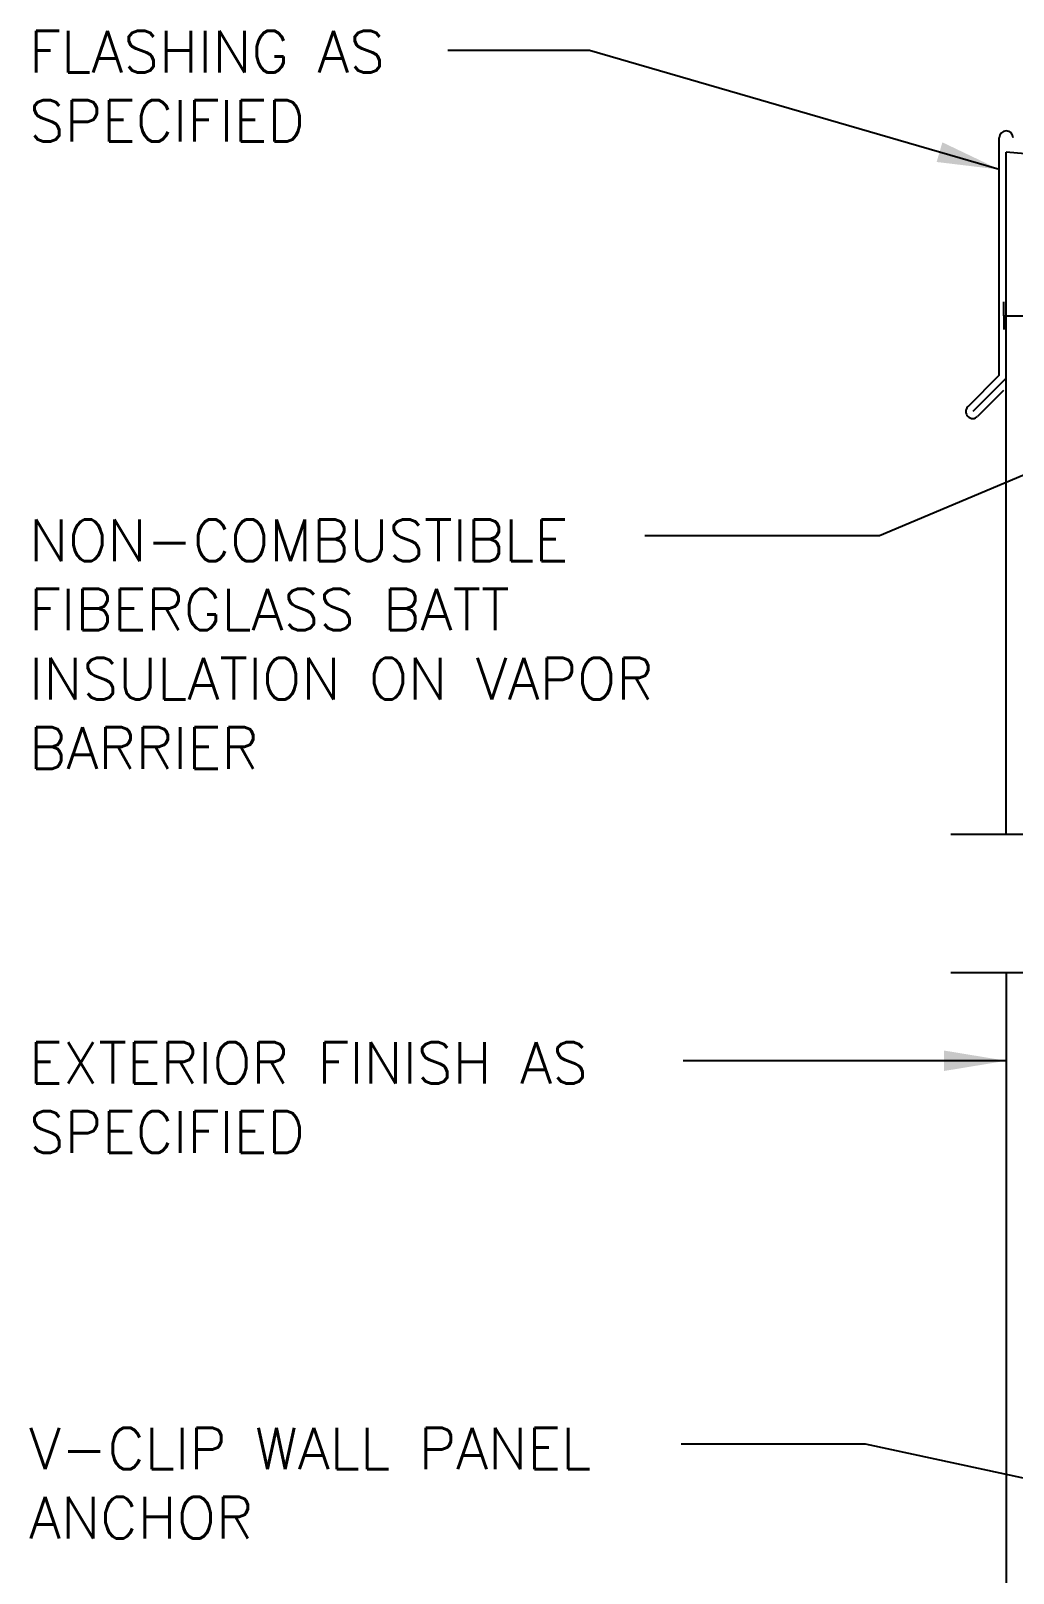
# Model space of a CAD drawing. Header units: inches. Extents: x 75 to 204, y 129 to 204.
# Drawn here: x 152.53 to 170.27, y 176.13 to 203.98 of the extents above; entities that cross this region are included whole.
import ezdxf

# ---------------------------------------------------------------- set-up
doc = ezdxf.new("R2010")
doc.units = ezdxf.units.IN
doc.header["$LTSCALE"] = 0.5
doc.header["$MEASUREMENT"] = 0
for name, color, linetype in [('HATCH', 12, 'Continuous'), ('LINE9', 9, 'Continuous'), ('TEXT', 4, 'Continuous')]:
    doc.layers.add(name, color=color, linetype=linetype)
doc.styles.add('DIM', font='romans.shx', dxfattribs={"width": 0.7})
doc.styles.add('ROMANS', font='romans.shx', dxfattribs={"height": 0.75})
doc.dimstyles.new('ext_12', dxfattribs={"dimscale": 12, "dimtxt": 0.09375, "dimasz": 0.09375, "dimexe": 0.09375, "dimexo": 0.0625, "dimgap": 0.0625, "dimtad": 1, "dimdec": 1, "dimzin": 3, "dimdsep": 46, "dimlunit": 4, "dimtxsty": 'DIM', "dimcen": 0.09, "dimdle": 0.09375, "dimclrt": 4, "dimadec": 0, "dimazin": 0, "dimtfac": 1, "dimtdec": 1, "dimtmove": 2, "dimatfit": 3, "dimfxl": 1, "dimfrac": 2, "dimtolj": 1, "dimtzin": 0, "dimarcsym": 0})

msp = doc.modelspace()

# ---------------------------------------------------------------- linework, layer by layer
at = {"layer": 'HATCH'}
for p, q in [((170.021, 197.764), (170.021, 202.051)), ((170.146, 197.712), (170.146, 201.792)), ((172.55, 201.582), (170.146, 201.792)), ((170.021, 197.764), (169.452, 197.195)), ((170.146, 197.712), (169.541, 197.107)), ((170.096, 197.486), (169.629, 197.019))]:
    msp.add_line(p, q, dxfattribs=at)
for centre, start, end in [((170.146, 202.051), 0, 180), ((169.541, 197.107), 135, 315)]:
    msp.add_arc(centre, 0.125, start, end, dxfattribs=at)
at = {"layer": 'LINE9'}
for p, q in [((170.101, 198.837), (170.101, 199.087)), ((170.101, 198.837), (171.947, 198.837)), ((170.101, 198.837), (170.101, 198.587)), ((170.146, 189.477), (170.146, 197.712)), ((169.146, 189.477), (177.302, 189.477)), ((169.146, 186.977), (177.302, 186.977)), ((170.146, 186.977), (170.146, 150.979))]:
    msp.add_line(p, q, dxfattribs=at)

# ---------------------------------------------------------------- texts
at = {"layer": 'TEXT', "char_height": 0.75, "style": 'ROMANS'}
for s, insert, width, attachment_point in [('FLASHING AS \\PSPECIFIED', (152.495, 203.982), 8.7776, 1), ('NON-COMBUSTIBLE\\PFIBERGLASS BATT INSULATION ON VAPOR BARRIER', (152.495, 195.158), 12.44051, 1), ('EXTERIOR FINISH AS SPECIFIED', (152.495, 184.721), 14.56426, 4), ('V-CLIP WALL PANEL ANCHOR', (152.495, 178.757), 12.44051, 1)]:
    msp.add_mtext(s, dxfattribs=dict(at, insert=insert, width=width, attachment_point=attachment_point))

# ---------------------------------------------------------------- leaders
at = {"layer": 'TEXT'}
for points, override in [([(170.021, 201.477), (162.618, 203.629), (160.058, 203.629)], {"dimgap": 0.0625, "dimtad": 0}), ([(175.29, 197.993), (167.854, 194.863), (163.615, 194.863)], {"dimtad": 0}), ([(170.146, 185.383), (164.311, 185.383)], {"dimgap": 0.0625, "dimtad": 0}), ([(173.083, 177.281), (167.604, 178.462), (164.275, 178.462)], {"dimtad": 0})]:
    msp.add_leader(points, dimstyle='ext_12', override=override, dxfattribs=at)

doc.saveas('drawing.dxf')
